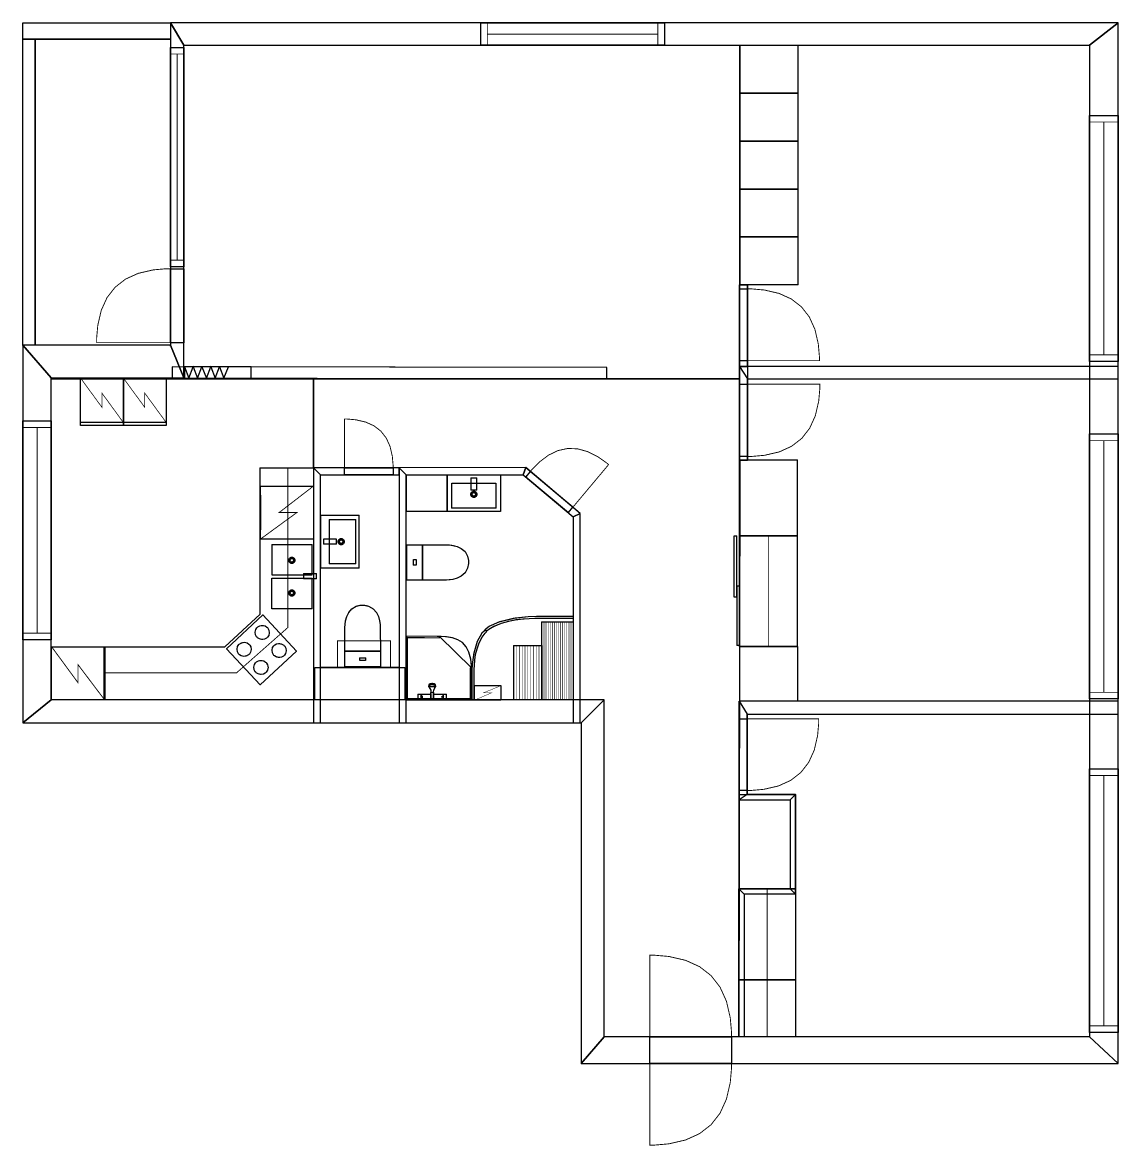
# Model space of a CAD drawing. Extents: x 0.6 to 13.5, y 0 to 13.2.
import ezdxf

# ---------------------------------------------------------------- set-up
doc = ezdxf.new("R2010")
doc.units = 0
doc.layers.get('0').update_dxf_attribs({"linetype": 'CONTINUOUS'})

msp = doc.modelspace()

# ---------------------------------------------------------------- linework, layer by layer
at = {"color": 0}
for points, const_width in [([(0.631782, 13.2231), (2.37093, 13.2231), (2.37093, 13.0312), (0.631782, 13.0312), (0.631782, 13.2231)], 0.002083), ([(2.52718, 12.9597), (13.1886, 12.9597), (13.5269, 13.2231), (2.37093, 13.2231), (2.52718, 12.9597)], 0.002083), ([(2.52718, 9.04204), (2.52718, 12.9597), (2.37093, 13.2231), (2.37093, 9.42746), (2.52718, 9.04204)], 0.002083), ([(6.02165, 13.2231), (8.18468, 13.2231), (8.18468, 12.9597), (6.02165, 12.9597), (6.02165, 13.2231)], 0.010417), ([(6.02165, 13.2231), (8.18468, 13.2231), (8.18468, 12.9597), (6.02165, 12.9597), (6.02165, 13.2231)], 0.010417), ([(13.1886, 12.9597), (13.1886, 1.28369), (13.5269, 0.971192), (13.5269, 13.2231), (13.1886, 12.9597)], 0.002083), ([(0.631782, 13.0312), (0.777615, 13.0312), (0.777615, 9.42746), (0.631782, 9.42746), (0.631782, 13.0312)], 0.002083), ([(2.37093, 9.42746), (0.777615, 9.42746), (0.777615, 13.0312), (2.37093, 13.0312), (2.37093, 9.41487), (2.37093, 9.42746)], 0.002083), ([(9.07553, 12.9597), (9.07553, 12.3955), (9.75771, 12.3955), (9.75771, 12.9597), (9.07553, 12.9597)], 0.010417), ([(2.37093, 12.9346), (2.52718, 12.9346), (2.52718, 10.3506), (2.37093, 10.3506), (2.37093, 12.9346)], 0.010417), ([(2.37093, 12.9346), (2.52718, 12.9346), (2.52718, 10.3506), (2.37093, 10.3506), (2.37093, 12.9346)], 0.010417), ([(9.07553, 12.3955), (9.07553, 11.8313), (9.75771, 11.8313), (9.75771, 12.3955), (9.07553, 12.3955)], 0.010417), ([(13.1886, 12.1341), (13.5269, 12.1341), (13.5269, 9.23568), (13.1886, 9.23568), (13.1886, 12.1341)], 0.010417), ([(13.1886, 12.1341), (13.5269, 12.1341), (13.5269, 9.23568), (13.1886, 9.23568), (13.1886, 12.1341)], 0.010417), ([(9.07553, 11.8313), (9.07553, 11.267), (9.75771, 11.267), (9.75771, 11.8313), (9.07553, 11.8313)], 0.010417), ([(9.07553, 11.2671), (9.07553, 10.7028), (9.75771, 10.7028), (9.75771, 11.2671), (9.07553, 11.2671)], 0.010417), ([(9.07553, 10.7028), (9.07553, 10.1386), (9.75771, 10.1386), (9.75771, 10.7028), (9.07553, 10.7028)], 0.010417), ([(2.37093, 10.3286), (2.31988, 10.3286), (2.16672, 10.3151), (1.98975, 10.2742), (1.84006, 10.2062), (1.71756, 10.1108), (1.62224, 9.98833), (1.55419, 9.83865), (1.51335, 9.66168), (1.49978, 9.50851), (1.49978, 9.45747), (2.37093, 9.45747), (2.37093, 10.3286)], 0.010417), ([(2.37093, 10.3286), (2.52718, 10.3286), (2.52718, 9.45747), (2.37093, 9.45747), (2.37093, 10.3286)], 0.010417), ([(2.37093, 10.3286), (2.52718, 10.3286), (2.52718, 9.45747), (2.37093, 9.45747), (2.37093, 10.3286)], 0.010417), ([(9.07075, 10.091), (9.1645, 10.091), (9.1645, 9.24539), (9.07075, 9.24539), (9.07075, 10.091)], 0.010417), ([(9.07075, 10.091), (9.1645, 10.091), (9.1645, 9.24539), (9.07075, 9.24539), (9.07075, 10.091)], 0.010417), ([(9.07075, 10.1372), (9.1645, 10.1372), (9.1645, 9.17817), (9.07075, 9.17817), (9.07075, 10.1372)], 0.002083), ([(9.1645, 10.091), (9.21403, 10.091), (9.36268, 10.0778), (9.53444, 10.0381), (9.67974, 9.97211), (9.79867, 9.87961), (9.89117, 9.76069), (9.95719, 9.6154), (9.99685, 9.44362), (10.0101, 9.29497), (10.0101, 9.24539), (9.1645, 9.24539), (9.1645, 10.091)], 0.010417), ([(0.965115, 9.04204), (2.52718, 9.04204), (2.37093, 9.42746), (0.631782, 9.42746), (0.965115, 9.04204)], 0.002083), ([(0.965115, 5.25082), (0.965115, 9.04204), (0.631782, 9.42746), (0.631782, 4.97999), (0.965115, 5.25082)], 0.002083), ([(2.3904, 9.04204), (7.50825, 9.03233), (7.50846, 9.16374), (2.39063, 9.17329), (2.3904, 9.04204)], 0.002083), ([(2.53271, 9.04172), (3.31793, 9.04025), (3.31825, 9.17165), (2.53293, 9.17307), (2.53271, 9.04172)], 0.010417), ([(9.1645, 9.03233), (13.5269, 9.03233), (13.5269, 9.17817), (9.07075, 9.17817), (9.1645, 9.03233)], 0.002083), ([(9.07075, 9.17817), (9.1645, 9.17817), (9.1645, 8.07497), (9.07075, 8.07497), (9.07075, 9.17817)], 0.002083), ([(1.31103, 9.04075), (1.815, 9.04075), (1.815, 8.48301), (1.31103, 8.48301), (1.31103, 9.04075)], 0.008399), ([(1.815, 9.04047), (2.3189, 9.04047), (2.3189, 8.48383), (1.815, 8.48383), (1.815, 9.04047)], 0.008399), ([(9.07075, 8.96924), (9.1645, 8.96924), (9.1645, 8.11838), (9.07075, 8.11838), (9.07075, 8.96924)], 0.010417), ([(9.07075, 8.96924), (9.1645, 8.96924), (9.1645, 8.11838), (9.07075, 8.11838), (9.07075, 8.96924)], 0.010417), ([(9.1645, 8.11838), (9.21431, 8.11838), (9.36387, 8.13172), (9.53674, 8.1716), (9.68294, 8.23807), (9.80257, 8.33111), (9.89561, 8.45079), (9.96208, 8.597), (10.002, 8.76986), (10.0153, 8.91943), (10.0153, 8.96924), (9.1645, 8.96924), (9.1645, 8.11838)], 0.010417), ([(0.631782, 8.53787), (0.965115, 8.53787), (0.965115, 5.9605), (0.631782, 5.9605), (0.631782, 8.53787)], 0.010417), ([(0.631782, 8.53787), (0.965115, 8.53787), (0.965115, 5.9605), (0.631782, 5.9605), (0.631782, 8.53787)], 0.010417), ([(1.31103, 8.52018), (1.815, 8.52018), (1.815, 8.48301), (1.31103, 8.48301), (1.31103, 8.52018)], 0.008399), ([(1.815, 8.52094), (2.3189, 8.52094), (2.3189, 8.48383), (1.815, 8.48383), (1.815, 8.52094)], 0.008399), ([(4.99029, 7.986), (4.99029, 8.01958), (4.98133, 8.12028), (4.95449, 8.2366), (4.90972, 8.33501), (4.84711, 8.41558), (4.76654, 8.47819), (4.66813, 8.52294), (4.55181, 8.54981), (4.45111, 8.55871), (4.41758, 8.55871), (4.41758, 7.986), (4.99029, 7.986)], 0.010417), ([(13.1886, 8.3826), (13.5269, 8.3826), (13.5269, 5.26269), (13.1886, 5.26269), (13.1886, 8.3826)], 0.010417), ([(13.1886, 8.3826), (13.5269, 8.3826), (13.5269, 5.26269), (13.1886, 5.26269), (13.1886, 8.3826)], 0.010417), ([(6.60622, 7.94119), (6.63086, 7.9706), (6.71257, 8.05219), (6.82146, 8.13433), (6.93289, 8.18767), (7.04682, 8.21218), (7.16331, 8.20785), (7.28233, 8.17475), (7.40386, 8.11279), (7.49854, 8.04671), (7.52794, 8.02203), (7.10747, 7.52061), (6.60622, 7.94119)], 0.010417), ([(9.07075, 8.0779), (9.07075, 7.18381), (9.74983, 7.18381), (9.74983, 8.0779), (9.07075, 8.0779)], 0.010417), ([(1.59011, 5.25179), (4.05387, 5.25087), (4.05387, 7.98503), (3.75114, 7.98503), (3.75114, 6.10346), (3.14762, 5.57058), (1.59011, 5.57058), (1.59011, 5.25179)], 0.010417), ([(4.05387, 7.98497), (4.05322, 5.25082), (1.59011, 5.25082), (1.59011, 5.87657), (3.01074, 5.87657), (3.42492, 6.26232), (3.42492, 7.98497), (4.05387, 7.98497)], 0.010417), ([(5.0625, 7.986), (4.05387, 7.986), (4.13721, 7.90267), (5.0625, 7.90267), (5.0625, 7.986)], 0.002083), ([(4.05387, 7.986), (4.05387, 4.97999), (4.13721, 4.97999), (4.13721, 7.90267), (4.05387, 7.986)], 0.002083), ([(4.41758, 7.986), (4.99029, 7.986), (4.99029, 7.90267), (4.41758, 7.90267), (4.41758, 7.986)], 0.010417), ([(4.41758, 7.986), (4.99029, 7.986), (4.99029, 7.90267), (4.41758, 7.90267), (4.41758, 7.986)], 0.010417), ([(6.55251, 7.98633), (5.0625, 7.986), (5.14583, 7.90267), (6.52208, 7.903), (6.55251, 7.98633)], 0.002083), ([(5.14583, 4.97999), (5.14583, 7.90267), (5.0625, 7.986), (5.0625, 4.97999), (5.14583, 4.97999)], 0.002083), ([(7.19476, 7.44738), (6.55251, 7.98633), (6.52208, 7.903), (7.11143, 7.40853), (7.19476, 7.44738)], 0.002083), ([(7.10747, 7.52061), (6.60622, 7.94119), (6.55274, 7.87739), (7.05399, 7.45676), (7.10747, 7.52061)], 0.010417), ([(7.10747, 7.52061), (6.60622, 7.94119), (6.55274, 7.87739), (7.05399, 7.45676), (7.10747, 7.52061)], 0.010417), ([(5.14876, 7.90192), (5.62907, 7.90192), (5.62907, 7.46962), (5.14876, 7.46962), (5.14876, 7.90192)], 0.010417), ([(5.62907, 7.90289), (6.25407, 7.90289), (6.25407, 7.4714), (5.62907, 7.4714), (5.62907, 7.90289)], 0.010417), ([(5.68115, 7.80181), (6.20199, 7.80181), (6.20199, 7.50956), (5.68115, 7.50956), (5.68115, 7.80181)], 0.010417), ([(5.91032, 7.86692), (5.97282, 7.86692), (5.97282, 7.72108), (5.91032, 7.72108), (5.91032, 7.86692)], 0.010417), ([(3.42887, 7.77001), (3.42887, 7.14501), (4.05387, 7.14501), (4.05387, 7.77001), (3.42887, 7.77001)], 0.010417), ([(5.97803, 7.67128), (5.97803, 7.66487), (5.96733, 7.64551), (5.94797, 7.63482), (5.94157, 7.63482), (5.93511, 7.63482), (5.91575, 7.64551), (5.90511, 7.66487), (5.90511, 7.67128), (5.90511, 7.67774), (5.91575, 7.6971), (5.93511, 7.70774), (5.94157, 7.70774), (5.94797, 7.70774), (5.96733, 7.6971), (5.97803, 7.67774), (5.97803, 7.67128)], 0.008333), ([(5.9624, 7.67128), (5.9624, 7.66764), (5.95628, 7.65657), (5.94521, 7.65044), (5.94157, 7.65044), (5.93788, 7.65044), (5.92681, 7.65657), (5.92074, 7.66764), (5.92074, 7.67128), (5.92074, 7.67497), (5.92681, 7.68604), (5.93788, 7.69211), (5.94157, 7.69211), (5.94521, 7.69211), (5.95628, 7.68604), (5.9624, 7.67497), (5.9624, 7.67128)], 0.008333), ([(4.139, 7.42757), (4.139, 6.80257), (4.58669, 6.80257), (4.58669, 7.42757), (4.139, 7.42757)], 0.010417), ([(7.19476, 4.97999), (7.19476, 7.44738), (7.11143, 7.40853), (7.11143, 4.97999), (7.19476, 4.97999)], 0.002083), ([(4.24001, 7.37549), (4.24001, 6.85465), (4.54719, 6.85465), (4.54719, 7.37549), (4.24001, 7.37549)], 0.010417), ([(4.17626, 7.14632), (4.17626, 7.08382), (4.3221, 7.08382), (4.3221, 7.14632), (4.17626, 7.14632)], 0.010417), ([(4.37929, 7.15153), (4.38569, 7.15153), (4.40506, 7.1409), (4.41575, 7.12153), (4.41575, 7.11507), (4.41575, 7.10867), (4.40506, 7.08931), (4.38569, 7.07861), (4.37929, 7.07861), (4.37283, 7.07861), (4.35346, 7.08931), (4.34283, 7.10867), (4.34283, 7.11507), (4.34283, 7.12153), (4.35346, 7.1409), (4.37283, 7.15153), (4.37929, 7.15153)], 0.008333), ([(9.00808, 7.18528), (9.03412, 7.18528), (9.03412, 6.46317), (9.00808, 6.46317), (9.00808, 7.18528)], 0.010417), ([(9.00808, 7.18528), (9.03412, 7.18528), (9.03412, 6.46317), (9.00808, 6.46317), (9.00808, 7.18528)], 0.010417), ([(9.06907, 7.18381), (9.06907, 5.87869), (9.74815, 5.87869), (9.74815, 7.18381), (9.06907, 7.18381)], 0.010417), ([(3.56515, 7.08192), (3.56515, 6.72179), (4.0339, 6.72179), (4.0339, 7.08192), (3.56515, 7.08192)], 0.010417), ([(4.37929, 7.1359), (4.38292, 7.1359), (4.39399, 7.12983), (4.40012, 7.11876), (4.40012, 7.11507), (4.40012, 7.11143), (4.39399, 7.10037), (4.38292, 7.09424), (4.37929, 7.09424), (4.3756, 7.09424), (4.36453, 7.10037), (4.35846, 7.11143), (4.35846, 7.11507), (4.35846, 7.11876), (4.36453, 7.12983), (4.3756, 7.1359), (4.37929, 7.1359)], 0.008333), ([(5.15104, 7.07844), (5.15104, 6.66189), (5.33832, 6.66189), (5.33832, 7.07844), (5.15104, 7.07844)], 0.010417), ([(5.60667, 7.07844), (5.60667, 7.07844), (5.61838, 7.07856), (5.64936, 7.07693), (5.69319, 7.07081), (5.74343, 7.05735), (5.79362, 7.03381), (5.83746, 6.99735), (5.86843, 6.94521), (5.88021, 6.89214), (5.88021, 6.87446), (5.88021, 6.85618), (5.86843, 6.80132), (5.83746, 6.74724), (5.79362, 6.70942), (5.74343, 6.685), (5.69319, 6.67101), (5.64936, 6.66461), (5.61838, 6.66287), (5.60667, 6.66292), (5.60667, 6.66292), (5.33832, 6.66189), (5.33832, 7.07844), (5.60667, 7.07844)], 0.010417), ([(3.7985, 6.85965), (3.79204, 6.85965), (3.77268, 6.87033), (3.76204, 6.88971), (3.76204, 6.89611), (3.76204, 6.90256), (3.77268, 6.92193), (3.79204, 6.93257), (3.7985, 6.93257), (3.8049, 6.93257), (3.82428, 6.92193), (3.83496, 6.90256), (3.83496, 6.89611), (3.83496, 6.88971), (3.82428, 6.87033), (3.8049, 6.85965), (3.7985, 6.85965)], 0.008333), ([(3.7985, 6.87528), (3.79482, 6.87528), (3.78375, 6.8814), (3.77767, 6.89247), (3.77767, 6.89611), (3.77767, 6.89979), (3.78375, 6.91086), (3.79482, 6.91694), (3.7985, 6.91694), (3.80214, 6.91694), (3.81321, 6.91086), (3.81933, 6.89979), (3.81933, 6.89611), (3.81933, 6.89247), (3.81321, 6.8814), (3.80214, 6.87528), (3.7985, 6.87528)], 0.008333), ([(5.22894, 6.90326), (5.22894, 6.83708), (5.26047, 6.83708), (5.26047, 6.90326), (5.22894, 6.90326)], 0.010417), ([(3.94015, 6.74078), (3.94015, 6.67828), (4.08599, 6.67828), (4.08599, 6.74078), (3.94015, 6.74078)], 0.010417), ([(3.56413, 6.68386), (3.56413, 6.32379), (4.03288, 6.32379), (4.03288, 6.68386), (3.56413, 6.68386)], 0.010417), ([(3.7985, 6.47433), (3.79204, 6.47433), (3.77268, 6.48503), (3.76204, 6.50439), (3.76204, 6.51079), (3.76204, 6.51725), (3.77268, 6.53662), (3.79204, 6.54725), (3.7985, 6.54725), (3.8049, 6.54725), (3.82428, 6.53662), (3.83496, 6.51725), (3.83496, 6.51079), (3.83496, 6.50439), (3.82428, 6.48503), (3.8049, 6.47433), (3.7985, 6.47433)], 0.008333), ([(3.7985, 6.48996), (3.79482, 6.48996), (3.78375, 6.4961), (3.77767, 6.50717), (3.77767, 6.51079), (3.77767, 6.51449), (3.78375, 6.52556), (3.79482, 6.53163), (3.7985, 6.53163), (3.80214, 6.53163), (3.81321, 6.52556), (3.81933, 6.51449), (3.81933, 6.51079), (3.81933, 6.50717), (3.81321, 6.4961), (3.80214, 6.48996), (3.7985, 6.48996)], 0.008333), ([(9.04264, 6.59571), (9.06868, 6.59571), (9.06868, 5.89208), (9.04264, 5.89208), (9.04264, 6.59571)], 0.010417), ([(9.04264, 6.59571), (9.06868, 6.59571), (9.06868, 5.89208), (9.04264, 5.89208), (9.04264, 6.59571)], 0.010417), ([(4.42415, 6.09494), (4.42415, 6.09494), (4.42404, 6.10672), (4.42567, 6.13769), (4.43181, 6.18153), (4.44526, 6.23172), (4.46881, 6.28196), (4.50526, 6.32579), (4.5574, 6.35678), (4.61046, 6.36849), (4.62815, 6.36849), (4.64643, 6.36849), (4.70128, 6.35678), (4.75537, 6.32579), (4.79318, 6.28196), (4.8176, 6.23172), (4.8316, 6.18153), (4.838, 6.13769), (4.83974, 6.10672), (4.83968, 6.09494), (4.83968, 6.09494), (4.84071, 5.82661), (4.42415, 5.82661), (4.42415, 6.09494)], 0.010417), ([(3.85385, 5.82628), (3.42719, 5.42844), (3.0306, 5.85374), (3.45725, 6.25157), (3.85385, 5.82628)], 0.010417), ([(6.07622, 6.08078), (6.07656, 6.08203), (6.08518, 6.09289), (6.08653, 6.09375), (6.12067, 6.11931), (6.2405, 6.17275), (6.41433, 6.21528), (6.5804, 6.23258), (6.67865, 6.23583), (6.71143, 6.23583), (7.11149, 6.23583), (7.11149, 6.21039), (6.71283, 6.21039), (6.69971, 6.21007), (6.66038, 6.20942), (6.59446, 6.20747), (6.51828, 6.20247), (6.43517, 6.19265), (6.34831, 6.17589), (6.26107, 6.15033), (6.1766, 6.11399), (6.11654, 6.07878), (6.09819, 6.06489), (6.0964, 6.06358), (6.08453, 6.06819), (6.07622, 6.07764), (6.07622, 6.08078)], 0.010417), ([(3.38878, 5.98893), (3.38325, 5.9949), (3.37142, 6.01714), (3.36643, 6.04872), (3.37358, 6.07986), (3.38693, 6.10124), (3.3929, 6.10672), (3.39882, 6.11225), (3.42106, 6.12408), (3.45258, 6.12907), (3.48372, 6.1219), (3.50515, 6.10856), (3.51069, 6.1026), (3.51617, 6.09668), (3.528, 6.07443), (3.53299, 6.04292), (3.52582, 6.01178), (3.51247, 5.99035), (3.50657, 5.98481), (3.5006, 5.97933), (3.47835, 5.9675), (3.44683, 5.96251), (3.41569, 5.96972), (3.39426, 5.98301), (3.38878, 5.98893)], 0.010417), ([(6.74235, 6.17269), (6.74235, 5.25082), (7.11035, 5.25082), (7.11035, 6.17269), (6.74235, 6.17269)], 0.010417), ([(4.33507, 5.94726), (4.96007, 5.94726), (4.96007, 5.63476), (4.33507, 5.63476), (4.33507, 5.94726)], 0.010417), ([(5.148, 6.00196), (5.14714, 5.25082), (5.91417, 5.25174), (5.91325, 5.62901), (5.91271, 5.65479), (5.90451, 5.73199), (5.88351, 5.8144), (5.85086, 5.87831), (5.80729, 5.92606), (5.75347, 5.95975), (5.69, 5.98156), (5.61762, 5.99376), (5.55713, 5.99799), (5.53694, 5.99837), (5.148, 6.00196)], 0.008836), ([(6.07411, 6.07026), (6.07286, 6.06999), (6.06201, 6.06315), (6.06108, 6.06207), (6.03657, 6.03614), (5.9821, 5.94015), (5.93956, 5.80263), (5.92225, 5.67117), (5.919, 5.59343), (5.919, 5.56749), (5.919, 5.25082), (5.9445, 5.25082), (5.9445, 5.56635), (5.94476, 5.57676), (5.94542, 5.60792), (5.94743, 5.6601), (5.95236, 5.72038), (5.96224, 5.78614), (5.97894, 5.85487), (6.00456, 5.92393), (6.0409, 5.99083), (6.07639, 6.03863), (6.09, 6.05285), (6.09093, 6.05388), (6.08669, 6.06369), (6.07726, 6.07026), (6.07411, 6.07026)], 0.010417), ([(0.969564, 5.87614), (1.59457, 5.87614), (1.59457, 5.25114), (0.969564, 5.25114), (0.969564, 5.87614)], 0.010417), ([(3.17546, 5.79004), (3.16992, 5.79601), (3.1581, 5.81825), (3.1531, 5.84978), (3.16026, 5.88092), (3.17361, 5.90229), (3.17958, 5.90782), (3.18549, 5.91336), (3.20774, 5.92518), (3.23926, 5.93018), (3.2704, 5.92296), (3.29183, 5.90967), (3.29736, 5.90369), (3.30285, 5.89779), (3.31467, 5.87554), (3.31967, 5.84397), (3.31244, 5.81282), (3.29915, 5.79144), (3.29324, 5.78592), (3.28733, 5.78043), (3.26503, 5.76861), (3.23351, 5.76357), (3.20236, 5.77078), (3.18093, 5.78413), (3.17546, 5.79004)], 0.010417), ([(3.58708, 5.77626), (3.58154, 5.78222), (3.56972, 5.80447), (3.56472, 5.83604), (3.57194, 5.86719), (3.58529, 5.88857), (3.59119, 5.89404), (3.59711, 5.89958), (3.61936, 5.9114), (3.65093, 5.91639), (3.68207, 5.90924), (3.70344, 5.89589), (3.70899, 5.88992), (3.71446, 5.884), (3.72629, 5.86176), (3.73133, 5.83024), (3.72412, 5.7991), (3.71078, 5.77767), (3.70486, 5.77214), (3.69889, 5.76665), (3.67665, 5.75483), (3.64513, 5.74983), (3.61399, 5.75706), (3.59256, 5.77035), (3.58708, 5.77626)], 0.010417), ([(4.42415, 5.82661), (4.84071, 5.82661), (4.84071, 5.63932), (4.42415, 5.63932), (4.42415, 5.82661)], 0.010417), ([(6.41108, 5.89111), (6.41108, 5.25087), (6.74121, 5.25087), (6.74121, 5.89111), (6.41108, 5.89111)], 0.010417), ([(9.07146, 5.87869), (9.07146, 5.2385), (9.75054, 5.2385), (9.75054, 5.87869), (9.07146, 5.87869)], 0.010417), ([(3.37375, 5.57736), (3.36822, 5.58333), (3.35639, 5.60558), (3.3514, 5.6371), (3.35861, 5.66824), (3.3719, 5.68961), (3.37788, 5.69515), (3.38379, 5.70068), (3.40603, 5.71251), (3.43761, 5.7175), (3.46875, 5.71029), (3.49013, 5.697), (3.49565, 5.69103), (3.50114, 5.68511), (3.51297, 5.66287), (3.51801, 5.63129), (3.51079, 5.60015), (3.49744, 5.57878), (3.49154, 5.57324), (3.48562, 5.56776), (3.46332, 5.55593), (3.43181, 5.55089), (3.40067, 5.55811), (3.37924, 5.57146), (3.37375, 5.57736)], 0.010417), ([(4.59933, 5.74875), (4.66553, 5.74875), (4.66553, 5.71718), (4.59933, 5.71718), (4.59933, 5.74875)], 0.010417), ([(4.06896, 5.63411), (5.12728, 5.63411), (5.12728, 5.25082), (4.06896, 5.25082), (4.06896, 5.63411)], 0.002083), ([(5.94786, 5.41932), (6.26047, 5.41932), (6.26047, 5.24886), (5.94786, 5.24886), (5.94786, 5.41932)], 0.00521), ([(5.28554, 5.31961), (5.32096, 5.31961), (5.32096, 5.25603), (5.28554, 5.25603), (5.28554, 5.31961)], 0.010417), ([(5.32096, 5.28836), (5.32417, 5.28717), (5.33382, 5.28326), (5.33658, 5.28207), (5.33658, 5.28207), (5.33658, 5.28353), (5.33658, 5.28782), (5.33658, 5.29215), (5.33658, 5.29357), (5.33658, 5.29357), (5.33421, 5.29292), (5.32422, 5.28956), (5.32096, 5.28836)], 0.010417), ([(5.31993, 5.31961), (5.43658, 5.31961), (5.43658, 5.25603), (5.31993, 5.25603), (5.31993, 5.31961)], 0.010417), ([(5.46474, 5.25603), (5.43658, 5.25603), (5.43658, 5.33936), (5.44358, 5.33936), (5.45942, 5.33936), (5.46474, 5.33936), (5.46474, 5.31853), (5.46474, 5.27165), (5.46474, 5.25603)], 0.010417), ([(5.46474, 5.31961), (5.58138, 5.31961), (5.58138, 5.25603), (5.46474, 5.25603), (5.46474, 5.31961)], 0.010417), ([(5.58138, 5.28836), (5.57813, 5.28711), (5.56847, 5.28326), (5.56575, 5.28207), (5.56575, 5.28207), (5.56575, 5.28353), (5.56575, 5.28782), (5.56575, 5.29215), (5.56575, 5.29357), (5.56575, 5.29357), (5.56808, 5.29292), (5.57807, 5.28956), (5.58138, 5.28836)], 0.010417), ([(5.58138, 5.31961), (5.61475, 5.31961), (5.61475, 5.25603), (5.58138, 5.25603), (5.58138, 5.31961)], 0.010417), ([(7.47396, 5.25082), (0.965115, 5.25082), (0.631782, 4.97999), (7.20313, 4.97999), (7.47396, 5.25082)], 0.002083), ([(7.47396, 1.28369), (7.47396, 5.25082), (7.20313, 4.97999), (7.20313, 0.971192), (7.47396, 1.28369)], 0.002083), ([(9.15853, 5.08225), (13.5269, 5.08225), (13.5269, 5.2385), (9.06478, 5.2385), (9.15853, 5.08225)], 0.002083), ([(9.06478, 4.07671), (9.06478, 5.2385), (9.15853, 5.08225), (9.15853, 4.13921), (9.06478, 4.07671)], 0.002083), ([(9.06478, 5.02892), (9.15853, 5.02892), (9.15853, 4.18549), (9.06478, 4.18549), (9.06478, 5.02892)], 0.010417), ([(9.06478, 5.02892), (9.15853, 5.02892), (9.15853, 4.18549), (9.06478, 4.18549), (9.06478, 5.02892)], 0.010417), ([(9.15853, 4.18549), (9.2079, 4.18549), (9.35618, 4.19868), (9.5275, 4.23822), (9.67247, 4.30414), (9.79107, 4.39638), (9.88331, 4.51497), (9.94922, 4.65994), (9.98876, 4.83128), (10.002, 4.97954), (10.002, 5.02892), (9.15853, 5.02892), (9.15853, 4.18549)], 0.010417), ([(13.1886, 4.43978), (13.5269, 4.43978), (13.5269, 1.33697), (13.1886, 1.33697), (13.1886, 4.43978)], 0.010417), ([(13.1886, 4.43978), (13.5269, 4.43978), (13.5269, 1.33697), (13.1886, 1.33697), (13.1886, 4.43978)], 0.010417), ([(9.06511, 4.13926), (9.06511, 3.02756), (9.72825, 3.02756), (9.72825, 4.13926), (9.06511, 4.13926)], 0.010417), ([(9.72894, 4.13921), (9.15853, 4.13921), (9.06478, 4.07671), (9.66644, 4.07671), (9.72894, 4.13921)], 0.002083), ([(9.72835, 2.96506), (9.72894, 4.13921), (9.66644, 4.07671), (9.66596, 3.02756), (9.72835, 2.96506)], 0.002083), ([(9.06337, 3.02756), (9.06337, 1.95415), (9.72889, 1.95415), (9.72889, 3.02756), (9.06337, 3.02756)], 0.010417), ([(9.06104, 1.28369), (9.06293, 3.02756), (9.12532, 2.96506), (9.12354, 1.28364), (9.06104, 1.28369)], 0.002083), ([(9.06293, 3.02756), (9.66596, 3.02756), (9.72835, 2.96506), (9.12532, 2.96506), (9.06293, 3.02756)], 0.002083), ([(8.97532, 1.28369), (8.97532, 1.34006), (8.96029, 1.50911), (8.91521, 1.70443), (8.84006, 1.86974), (8.73486, 2.00499), (8.59961, 2.11019), (8.43435, 2.18533), (8.23904, 2.23042), (8.06999, 2.24539), (8.01367, 2.24539), (8.01367, 1.28369), (8.97532, 1.28369)], 0.010417), ([(9.06207, 1.95415), (9.06207, 1.28369), (9.72999, 1.28369), (9.72999, 1.95415), (9.06207, 1.95415)], 0.010417), ([(13.1886, 1.28369), (7.47396, 1.28369), (7.20313, 0.971192), (13.5269, 0.971192), (13.1886, 1.28369)], 0.002083), ([(8.01367, 1.28369), (8.97532, 1.28369), (8.97532, 0.971192), (8.01367, 0.971192), (8.01367, 1.28369)], 0.010417), ([(8.01367, 1.28369), (8.97532, 1.28369), (8.97532, 0.971192), (8.01367, 0.971192), (8.01367, 1.28369)], 0.010417), ([(8.97532, 0.971192), (8.97532, 0.914876), (8.96029, 0.745822), (8.91521, 0.55051), (8.84006, 0.3852), (8.73486, 0.25), (8.59961, 0.144803), (8.43435, 0.069662), (8.23904, 0.024577), (8.06999, 0.009549), (8.01367, 0.009549), (8.01367, 0.971192), (8.97532, 0.971192)], 0.010417)]:
    msp.add_lwpolyline(points, close=True, dxfattribs=dict(at, const_width=const_width))
for points, const_width in [([(6.09978, 12.9597), (6.09978, 13.2231)], 0.010417), ([(8.10656, 12.9597), (8.10656, 13.2231)], 0.010417), ([(6.09978, 13.0914), (8.10656, 13.0914)], 0.010417), ([(2.52718, 12.8564), (2.37093, 12.8564)], 0.010417), ([(2.44906, 10.4287), (2.44906, 12.8564)], 0.010417), ([(13.1886, 12.056), (13.5269, 12.056)], 0.010417), ([(13.3578, 12.056), (13.3578, 9.31381)], 0.010417), ([(2.52718, 10.4287), (2.37093, 10.4287)], 0.010417), ([(13.1886, 9.31381), (13.5269, 9.31381)], 0.010417), ([(2.53304, 9.17307), (2.58458, 9.04161), (2.63667, 9.1729), (2.68821, 9.04144), (2.74029, 9.17269), (2.79189, 9.04124), (2.84397, 9.17247), (2.89551, 9.04113), (2.9476, 9.17236), (2.99918, 9.0409), (3.05126, 9.17215)], 0.010417), ([(1.31103, 9.04075), (1.56304, 8.69586), (1.56304, 8.86317), (1.815, 8.51742)], 0.008399), ([(1.815, 9.04047), (2.06694, 8.69629), (2.06694, 8.86328), (2.3189, 8.51818)], 0.008399), ([(0.965115, 8.45975), (0.631782, 8.45975)], 0.010417), ([(0.798449, 6.03863), (0.798449, 8.45975)], 0.010417), ([(13.1886, 8.30447), (13.5269, 8.30447)], 0.010417), ([(13.3578, 8.30447), (13.3578, 5.34082)], 0.010417), ([(4.05387, 7.77001), (3.64865, 7.45751), (3.85699, 7.45751), (3.42887, 7.14501)], 0.010417), ([(3.433, 7.66585), (3.433, 7.25131)], 0.010417), ([(0.965115, 6.03863), (0.631782, 6.03863)], 0.010417), ([(5.91233, 5.62815), (5.89882, 5.62815), (5.89974, 5.26497), (5.15978, 5.26411), (5.16064, 5.98779), (5.53608, 5.98426), (5.53608, 5.99837)], 0.008836), ([(1.59457, 5.25114), (1.28103, 5.66575), (1.28103, 5.45324), (0.970649, 5.87614)], 0.010417), ([(5.46474, 5.33936), (5.46474, 5.34571), (5.46837, 5.36464), (5.47825, 5.38704), (5.48139, 5.39144), (5.48242, 5.39301), (5.49257, 5.40767), (5.49283, 5.40918), (5.49333, 5.41206), (5.48921, 5.4286), (5.4725, 5.44146), (5.46679, 5.44249), (5.4655, 5.44276), (5.45394, 5.44353), (5.45014, 5.44353), (5.45117, 5.44353), (5.447, 5.44353), (5.43582, 5.44276), (5.43451, 5.44249), (5.42876, 5.44146), (5.41211, 5.4286), (5.40793, 5.41206), (5.40847, 5.40918), (5.40869, 5.40767), (5.41883, 5.39301), (5.41992, 5.39144), (5.42301, 5.38704), (5.43294, 5.36464), (5.43658, 5.34571), (5.43658, 5.33936)], 0.010417), ([(5.49283, 5.41021), (5.49257, 5.41075), (5.48074, 5.4209), (5.45697, 5.43001), (5.44911, 5.43001), (5.44282, 5.42979), (5.42014, 5.42051), (5.40896, 5.41075), (5.40847, 5.41021)], 0.010417), ([(6.26047, 5.41932), (6.0536, 5.3341), (6.14899, 5.3341), (5.94786, 5.24886)], 0.00521), ([(13.1886, 5.34082), (13.5269, 5.34082)], 0.010417), ([(13.1886, 4.36165), (13.5269, 4.36165)], 0.010417), ([(13.3578, 4.36165), (13.3578, 1.4151)], 0.010417), ([(13.1886, 1.4151), (13.5269, 1.4151)], 0.010417)]:
    msp.add_lwpolyline(points, dxfattribs=dict(at, const_width=const_width))
for points in [[(0.631782, 13.2231), (2.37093, 13.2231), (2.37093, 13.0312), (0.631782, 13.0312), (0.631782, 13.2231)], [(2.52718, 12.9597), (13.1886, 12.9597), (13.5269, 13.2231), (2.37093, 13.2231), (2.52718, 12.9597)], [(2.52718, 9.04204), (2.52718, 12.9597), (2.37093, 13.2231), (2.37093, 9.42746), (2.52718, 9.04204)], [(13.1886, 12.9597), (13.1886, 1.28369), (13.5269, 0.971192), (13.5269, 13.2231), (13.1886, 12.9597)], [(9.07075, 10.1372), (9.1645, 10.1372), (9.1645, 9.17817), (9.07075, 9.17817), (9.07075, 10.1372)], [(0.965115, 5.25082), (0.965115, 9.04204), (0.631782, 9.42746), (0.631782, 4.97999), (0.965115, 5.25082)], [(0.965115, 9.04204), (2.52718, 9.04204), (2.37093, 9.42746), (0.631782, 9.42746), (0.965115, 9.04204)], [(2.3904, 9.04204), (7.50825, 9.03233), (7.50846, 9.16374), (2.39063, 9.17329), (2.3904, 9.04204)], [(9.07075, 9.17817), (9.1645, 9.17817), (9.1645, 8.07497), (9.07075, 8.07497), (9.07075, 9.17817)], [(9.1645, 9.03233), (13.5269, 9.03233), (13.5269, 9.17817), (9.07075, 9.17817), (9.1645, 9.03233)], [(5.0625, 7.986), (4.05387, 7.986), (4.13721, 7.90267), (5.0625, 7.90267), (5.0625, 7.986)], [(4.05387, 7.986), (4.05387, 4.97999), (4.13721, 4.97999), (4.13721, 7.90267), (4.05387, 7.986)], [(6.55251, 7.98633), (5.0625, 7.986), (5.14583, 7.90267), (6.52208, 7.903), (6.55251, 7.98633)], [(5.14583, 4.97999), (5.14583, 7.90267), (5.0625, 7.986), (5.0625, 4.97999), (5.14583, 4.97999)], [(7.19476, 7.44738), (6.55251, 7.98633), (6.52208, 7.903), (7.11143, 7.40853), (7.19476, 7.44738)], [(7.19476, 4.97999), (7.19476, 7.44738), (7.11143, 7.40853), (7.11143, 4.97999), (7.19476, 4.97999)], [(4.06896, 5.63411), (5.12728, 5.63411), (5.12728, 5.25082), (4.06896, 5.25082), (4.06896, 5.63411)], [(7.47396, 5.25082), (0.965115, 5.25082), (0.631782, 4.97999), (7.20313, 4.97999), (7.47396, 5.25082)], [(7.47396, 1.28369), (7.47396, 5.25082), (7.20313, 4.97999), (7.20313, 0.971192), (7.47396, 1.28369)], [(9.06478, 4.07671), (9.06478, 5.2385), (9.15853, 5.08225), (9.15853, 4.13921), (9.06478, 4.07671)], [(9.15853, 5.08225), (13.5269, 5.08225), (13.5269, 5.2385), (9.06478, 5.2385), (9.15853, 5.08225)], [(9.72894, 4.13921), (9.15853, 4.13921), (9.06478, 4.07671), (9.66644, 4.07671), (9.72894, 4.13921)], [(9.72835, 2.96506), (9.72894, 4.13921), (9.66644, 4.07671), (9.66596, 3.02756), (9.72835, 2.96506)], [(9.06104, 1.28369), (9.06293, 3.02756), (9.12532, 2.96506), (9.12354, 1.28364), (9.06104, 1.28369)], [(9.06293, 3.02756), (9.66596, 3.02756), (9.72835, 2.96506), (9.12532, 2.96506), (9.06293, 3.02756)], [(13.1886, 1.28369), (7.47396, 1.28369), (7.20313, 0.971192), (13.5269, 0.971192), (13.1886, 1.28369)]]:
    msp.add_lwpolyline(points, close=True, dxfattribs=at)
at = {"color": 7}
for points in [[(6.02165, 13.2231), (8.18468, 13.2231), (8.18468, 12.9597), (6.02165, 12.9597), (6.02165, 13.2231)], [(6.02165, 13.2231), (8.18468, 13.2231), (8.18468, 12.9597), (6.02165, 12.9597), (6.02165, 13.2231)], [(0.631782, 13.0312), (0.777615, 13.0312), (0.777615, 9.42746), (0.631782, 9.42746), (0.631782, 13.0312)], [(2.37093, 9.42746), (0.777615, 9.42746), (0.777615, 13.0312), (2.37093, 13.0312), (2.37093, 9.41487), (2.37093, 9.42746)], [(9.07146, 10.1372), (9.07075, 10.1372), (9.07075, 9.03233), (0.965115, 9.03233), (0.965115, 9.04204), (2.3904, 9.04204), (7.50825, 9.03233), (7.50846, 9.16374), (2.52718, 9.17329), (2.52718, 12.9597), (9.07146, 12.9597), (9.07146, 10.1372)], [(13.1886, 9.17817), (9.1645, 9.17817), (9.1645, 10.1372), (9.07146, 10.1372), (9.07146, 12.9597), (13.1886, 12.9597), (13.1886, 9.17817)], [(9.07553, 12.9597), (9.75771, 12.9597), (9.75771, 12.3955), (9.07553, 12.3955), (9.07553, 12.9597)], [(2.37093, 12.9346), (2.52718, 12.9346), (2.52718, 10.3506), (2.37093, 10.3506), (2.37093, 12.9346)], [(2.37093, 12.9346), (2.52718, 12.9346), (2.52718, 10.3506), (2.37093, 10.3506), (2.37093, 12.9346)], [(9.07553, 12.3955), (9.75771, 12.3955), (9.75771, 11.8313), (9.07553, 11.8313), (9.07553, 12.3955)], [(13.1886, 12.1341), (13.5269, 12.1341), (13.5269, 9.23568), (13.1886, 9.23568), (13.1886, 12.1341)], [(13.1886, 12.1341), (13.5269, 12.1341), (13.5269, 9.23568), (13.1886, 9.23568), (13.1886, 12.1341)], [(9.07553, 11.8313), (9.75771, 11.8313), (9.75771, 11.267), (9.07553, 11.267), (9.07553, 11.8313)], [(9.07553, 11.2671), (9.75771, 11.2671), (9.75771, 10.7028), (9.07553, 10.7028), (9.07553, 11.2671)], [(9.07553, 10.7028), (9.75771, 10.7028), (9.75771, 10.1386), (9.07553, 10.1386), (9.07553, 10.7028)], [(2.37093, 10.3286), (2.52718, 10.3286), (2.52718, 9.45747), (2.37093, 9.45747), (2.37093, 10.3286)], [(2.37093, 10.3286), (2.52718, 10.3286), (2.52718, 9.45747), (2.37093, 9.45747), (2.37093, 10.3286)], [(9.07075, 10.091), (9.1645, 10.091), (9.1645, 9.24539), (9.07075, 9.24539), (9.07075, 10.091)], [(9.07075, 10.091), (9.1645, 10.091), (9.1645, 9.24539), (9.07075, 9.24539), (9.07075, 10.091)], [(2.53271, 9.04172), (3.31793, 9.04025), (3.31825, 9.17165), (2.53293, 9.17307), (2.53271, 9.04172)], [(2.53271, 9.04172), (3.31793, 9.04025), (3.31825, 9.17165), (2.53293, 9.17307), (2.53271, 9.04172)], [(2.53304, 9.17307), (2.58458, 9.04161), (2.63667, 9.1729), (2.68821, 9.04144), (2.74029, 9.17269), (2.79189, 9.04124), (2.84397, 9.17247), (2.89551, 9.04113), (2.9476, 9.17236), (2.99918, 9.0409), (3.05126, 9.17215)], [(0.965115, 9.03233), (4.05387, 9.03233), (4.05387, 5.25082), (0.965115, 5.25082), (0.965115, 9.03233)], [(1.31103, 9.04075), (1.815, 9.04075), (1.815, 8.48301), (1.31103, 8.48301), (1.31103, 9.04075)], [(1.815, 9.04047), (2.3189, 9.04047), (2.3189, 8.48383), (1.815, 8.48383), (1.815, 9.04047)], [(9.07075, 8.07497), (9.07146, 8.07497), (9.06104, 1.28369), (7.47396, 1.28369), (7.47396, 5.25082), (7.19476, 5.25082), (7.19476, 7.44738), (6.55208, 7.98611), (6.55251, 7.98633), (5.0625, 7.986), (4.05387, 7.986), (4.05387, 9.03233), (9.07075, 9.03233), (9.07075, 8.07497)], [(9.07146, 8.07497), (9.1645, 8.07497), (9.1645, 9.03233), (13.1886, 9.03233), (13.1886, 5.2385), (9.07146, 5.2385), (9.07146, 8.07497)], [(9.07075, 8.96924), (9.1645, 8.96924), (9.1645, 8.11838), (9.07075, 8.11838), (9.07075, 8.96924)], [(9.07075, 8.96924), (9.1645, 8.96924), (9.1645, 8.11838), (9.07075, 8.11838), (9.07075, 8.96924)], [(0.631782, 8.53787), (0.965115, 8.53787), (0.965115, 5.9605), (0.631782, 5.9605), (0.631782, 8.53787)], [(0.631782, 8.53787), (0.965115, 8.53787), (0.965115, 5.9605), (0.631782, 5.9605), (0.631782, 8.53787)], [(1.31103, 8.52018), (1.815, 8.52018), (1.815, 8.48301), (1.31103, 8.48301), (1.31103, 8.52018)], [(1.815, 8.52094), (2.3189, 8.52094), (2.3189, 8.48383), (1.815, 8.48383), (1.815, 8.52094)], [(13.1886, 8.3826), (13.5269, 8.3826), (13.5269, 5.26269), (13.1886, 5.26269), (13.1886, 8.3826)], [(13.1886, 8.3826), (13.5269, 8.3826), (13.5269, 5.26269), (13.1886, 5.26269), (13.1886, 8.3826)], [(9.07075, 8.0779), (9.74983, 8.0779), (9.74983, 7.18381), (9.07075, 7.18381), (9.07075, 8.0779)], [(4.05387, 7.98497), (4.05322, 5.25082), (1.59011, 5.25082), (1.59011, 5.87657), (3.01074, 5.87657), (3.42492, 6.26232), (3.42492, 7.98497), (4.05387, 7.98497)], [(4.41758, 7.986), (4.99029, 7.986), (4.99029, 7.90267), (4.41758, 7.90267), (4.41758, 7.986)], [(4.41758, 7.986), (4.99029, 7.986), (4.99029, 7.90267), (4.41758, 7.90267), (4.41758, 7.986)], [(7.10747, 7.52061), (6.60622, 7.94119), (6.55274, 7.87739), (7.05399, 7.45676), (7.10747, 7.52061)], [(7.10747, 7.52061), (6.60622, 7.94119), (6.55274, 7.87739), (7.05399, 7.45676), (7.10747, 7.52061)], [(4.13721, 7.90267), (5.0625, 7.90267), (5.0625, 5.63411), (4.13721, 5.63411), (4.13721, 7.90267)], [(7.11143, 7.40853), (7.11143, 5.25082), (5.14583, 5.25082), (5.14583, 7.90267), (6.52208, 7.903), (7.11143, 7.40853)], [(5.14876, 7.90192), (5.62907, 7.90192), (5.62907, 7.46962), (5.14876, 7.46962), (5.14876, 7.90192)], [(5.62907, 7.90289), (6.25407, 7.90289), (6.25407, 7.4714), (5.62907, 7.4714), (5.62907, 7.90289)], [(5.91032, 7.86692), (5.97282, 7.86692), (5.97282, 7.72108), (5.91032, 7.72108), (5.91032, 7.86692)], [(3.42887, 7.77001), (4.05387, 7.77001), (4.05387, 7.14501), (3.42887, 7.14501), (3.42887, 7.77001)], [(5.68115, 7.80181), (6.20199, 7.80181), (6.20199, 7.50956), (5.68115, 7.50956), (5.68115, 7.80181)], [(5.97803, 7.67128), (5.97803, 7.66487), (5.96733, 7.64551), (5.94797, 7.63482), (5.94157, 7.63482), (5.93511, 7.63482), (5.91575, 7.64551), (5.90511, 7.66487), (5.90511, 7.67128), (5.90511, 7.67774), (5.91575, 7.6971), (5.93511, 7.70774), (5.94157, 7.70774), (5.94797, 7.70774), (5.96733, 7.6971), (5.97803, 7.67774), (5.97803, 7.67128)], [(5.9624, 7.67128), (5.9624, 7.66764), (5.95628, 7.65657), (5.94521, 7.65044), (5.94157, 7.65044), (5.93788, 7.65044), (5.92681, 7.65657), (5.92074, 7.66764), (5.92074, 7.67128), (5.92074, 7.67497), (5.92681, 7.68604), (5.93788, 7.69211), (5.94157, 7.69211), (5.94521, 7.69211), (5.95628, 7.68604), (5.9624, 7.67497), (5.9624, 7.67128)], [(4.139, 7.42757), (4.58669, 7.42757), (4.58669, 6.80257), (4.139, 6.80257), (4.139, 7.42757)], [(4.24001, 7.37549), (4.54719, 7.37549), (4.54719, 6.85465), (4.24001, 6.85465), (4.24001, 7.37549)], [(4.17626, 7.14632), (4.3221, 7.14632), (4.3221, 7.08382), (4.17626, 7.08382), (4.17626, 7.14632)], [(4.37929, 7.15153), (4.38569, 7.15153), (4.40506, 7.1409), (4.41575, 7.12153), (4.41575, 7.11507), (4.41575, 7.10867), (4.40506, 7.08931), (4.38569, 7.07861), (4.37929, 7.07861), (4.37283, 7.07861), (4.35346, 7.08931), (4.34283, 7.10867), (4.34283, 7.11507), (4.34283, 7.12153), (4.35346, 7.1409), (4.37283, 7.15153), (4.37929, 7.15153)], [(9.00808, 7.18528), (9.03412, 7.18528), (9.03412, 6.46317), (9.00808, 6.46317), (9.00808, 7.18528)], [(9.00808, 7.18528), (9.03412, 7.18528), (9.03412, 6.46317), (9.00808, 6.46317), (9.00808, 7.18528)], [(9.06907, 7.18381), (9.74815, 7.18381), (9.74815, 5.87869), (9.06907, 5.87869), (9.06907, 7.18381)], [(3.56515, 7.08192), (4.0339, 7.08192), (4.0339, 6.72179), (3.56515, 6.72179), (3.56515, 7.08192)], [(4.37929, 7.1359), (4.38292, 7.1359), (4.39399, 7.12983), (4.40012, 7.11876), (4.40012, 7.11507), (4.40012, 7.11143), (4.39399, 7.10037), (4.38292, 7.09424), (4.37929, 7.09424), (4.3756, 7.09424), (4.36453, 7.10037), (4.35846, 7.11143), (4.35846, 7.11507), (4.35846, 7.11876), (4.36453, 7.12983), (4.3756, 7.1359), (4.37929, 7.1359)], [(5.15104, 7.07844), (5.33832, 7.07844), (5.33832, 6.66189), (5.15104, 6.66189), (5.15104, 7.07844)], [(5.60667, 7.07844), (5.60667, 7.07844), (5.61838, 7.07856), (5.64936, 7.07693), (5.69319, 7.07081), (5.74343, 7.05735), (5.79362, 7.03381), (5.83746, 6.99735), (5.86843, 6.94521), (5.88021, 6.89214), (5.88021, 6.87446), (5.88021, 6.85618), (5.86843, 6.80132), (5.83746, 6.74724), (5.79362, 6.70942), (5.74343, 6.685), (5.69319, 6.67101), (5.64936, 6.66461), (5.61838, 6.66287), (5.60667, 6.66292), (5.60667, 6.66292), (5.33832, 6.66189), (5.33832, 7.07844), (5.60667, 7.07844)], [(3.7985, 6.85965), (3.79204, 6.85965), (3.77268, 6.87033), (3.76204, 6.88971), (3.76204, 6.89611), (3.76204, 6.90256), (3.77268, 6.92193), (3.79204, 6.93257), (3.7985, 6.93257), (3.8049, 6.93257), (3.82428, 6.92193), (3.83496, 6.90256), (3.83496, 6.89611), (3.83496, 6.88971), (3.82428, 6.87033), (3.8049, 6.85965), (3.7985, 6.85965)], [(3.7985, 6.87528), (3.79482, 6.87528), (3.78375, 6.8814), (3.77767, 6.89247), (3.77767, 6.89611), (3.77767, 6.89979), (3.78375, 6.91086), (3.79482, 6.91694), (3.7985, 6.91694), (3.80214, 6.91694), (3.81321, 6.91086), (3.81933, 6.89979), (3.81933, 6.89611), (3.81933, 6.89247), (3.81321, 6.8814), (3.80214, 6.87528), (3.7985, 6.87528)], [(5.22894, 6.90326), (5.26047, 6.90326), (5.26047, 6.83708), (5.22894, 6.83708), (5.22894, 6.90326)], [(3.56413, 6.68386), (4.03288, 6.68386), (4.03288, 6.32379), (3.56413, 6.32379), (3.56413, 6.68386)], [(3.94015, 6.74078), (4.08599, 6.74078), (4.08599, 6.67828), (3.94015, 6.67828), (3.94015, 6.74078)], [(3.7985, 6.47433), (3.79204, 6.47433), (3.77268, 6.48503), (3.76204, 6.50439), (3.76204, 6.51079), (3.76204, 6.51725), (3.77268, 6.53662), (3.79204, 6.54725), (3.7985, 6.54725), (3.8049, 6.54725), (3.82428, 6.53662), (3.83496, 6.51725), (3.83496, 6.51079), (3.83496, 6.50439), (3.82428, 6.48503), (3.8049, 6.47433), (3.7985, 6.47433)], [(3.7985, 6.48996), (3.79482, 6.48996), (3.78375, 6.4961), (3.77767, 6.50717), (3.77767, 6.51079), (3.77767, 6.51449), (3.78375, 6.52556), (3.79482, 6.53163), (3.7985, 6.53163), (3.80214, 6.53163), (3.81321, 6.52556), (3.81933, 6.51449), (3.81933, 6.51079), (3.81933, 6.50717), (3.81321, 6.4961), (3.80214, 6.48996), (3.7985, 6.48996)], [(9.04264, 6.59571), (9.06868, 6.59571), (9.06868, 5.89208), (9.04264, 5.89208), (9.04264, 6.59571)], [(9.04264, 6.59571), (9.06868, 6.59571), (9.06868, 5.89208), (9.04264, 5.89208), (9.04264, 6.59571)], [(4.42415, 6.09494), (4.42415, 6.09494), (4.42404, 6.10672), (4.42567, 6.13769), (4.43181, 6.18153), (4.44526, 6.23172), (4.46881, 6.28196), (4.50526, 6.32579), (4.5574, 6.35678), (4.61046, 6.36849), (4.62815, 6.36849), (4.64643, 6.36849), (4.70128, 6.35678), (4.75537, 6.32579), (4.79318, 6.28196), (4.8176, 6.23172), (4.8316, 6.18153), (4.838, 6.13769), (4.83974, 6.10672), (4.83968, 6.09494), (4.83968, 6.09494), (4.84071, 5.82661), (4.42415, 5.82661), (4.42415, 6.09494)], [(3.85385, 5.82628), (3.42719, 5.42844), (3.0306, 5.85374), (3.45725, 6.25157), (3.85385, 5.82628)], [(6.07622, 6.08078), (6.07656, 6.08203), (6.08518, 6.09289), (6.08653, 6.09375), (6.12067, 6.11931), (6.2405, 6.17275), (6.41433, 6.21528), (6.5804, 6.23258), (6.67865, 6.23583), (6.71143, 6.23583), (7.11149, 6.23583), (7.11149, 6.21039), (6.71283, 6.21039), (6.69971, 6.21007), (6.66038, 6.20942), (6.59446, 6.20747), (6.51828, 6.20247), (6.43517, 6.19265), (6.34831, 6.17589), (6.26107, 6.15033), (6.1766, 6.11399), (6.11654, 6.07878), (6.09819, 6.06489), (6.0964, 6.06358), (6.08453, 6.06819), (6.07622, 6.07764), (6.07622, 6.08078)], [(3.38878, 5.98893), (3.38325, 5.9949), (3.37142, 6.01714), (3.36643, 6.04872), (3.37358, 6.07986), (3.38693, 6.10124), (3.3929, 6.10672), (3.39882, 6.11225), (3.42106, 6.12408), (3.45258, 6.12907), (3.48372, 6.1219), (3.50515, 6.10856), (3.51069, 6.1026), (3.51617, 6.09668), (3.528, 6.07443), (3.53299, 6.04292), (3.52582, 6.01178), (3.51247, 5.99035), (3.50657, 5.98481), (3.5006, 5.97933), (3.47835, 5.9675), (3.44683, 5.96251), (3.41569, 5.96972), (3.39426, 5.98301), (3.38878, 5.98893)], [(6.74235, 6.17269), (7.11035, 6.17269), (7.11035, 5.25082), (6.74235, 5.25082), (6.74235, 6.17269)], [(5.148, 6.00196), (5.14714, 5.25082), (5.91417, 5.25174), (5.91325, 5.62901), (5.91271, 5.65479), (5.90451, 5.73199), (5.88351, 5.8144), (5.85086, 5.87831), (5.80729, 5.92606), (5.75347, 5.95975), (5.69, 5.98156), (5.61762, 5.99376), (5.55713, 5.99799), (5.53694, 5.99837), (5.148, 6.00196)], [(5.91233, 5.62815), (5.89882, 5.62815), (5.89974, 5.26497), (5.15978, 5.26411), (5.16064, 5.98779), (5.53608, 5.98426), (5.53608, 5.99837)], [(6.07411, 6.07026), (6.07286, 6.06999), (6.06201, 6.06315), (6.06108, 6.06207), (6.03657, 6.03614), (5.9821, 5.94015), (5.93956, 5.80263), (5.92225, 5.67117), (5.919, 5.59343), (5.919, 5.56749), (5.919, 5.25082), (5.9445, 5.25082), (5.9445, 5.56635), (5.94476, 5.57676), (5.94542, 5.60792), (5.94743, 5.6601), (5.95236, 5.72038), (5.96224, 5.78614), (5.97894, 5.85487), (6.00456, 5.92393), (6.0409, 5.99083), (6.07639, 6.03863), (6.09, 6.05285), (6.09093, 6.05388), (6.08669, 6.06369), (6.07726, 6.07026), (6.07411, 6.07026)], [(0.969564, 5.87614), (1.59457, 5.87614), (1.59457, 5.25114), (0.969564, 5.25114), (0.969564, 5.87614)], [(3.17546, 5.79004), (3.16992, 5.79601), (3.1581, 5.81825), (3.1531, 5.84978), (3.16026, 5.88092), (3.17361, 5.90229), (3.17958, 5.90782), (3.18549, 5.91336), (3.20774, 5.92518), (3.23926, 5.93018), (3.2704, 5.92296), (3.29183, 5.90967), (3.29736, 5.90369), (3.30285, 5.89779), (3.31467, 5.87554), (3.31967, 5.84397), (3.31244, 5.81282), (3.29915, 5.79144), (3.29324, 5.78592), (3.28733, 5.78043), (3.26503, 5.76861), (3.23351, 5.76357), (3.20236, 5.77078), (3.18093, 5.78413), (3.17546, 5.79004)], [(3.58708, 5.77626), (3.58154, 5.78222), (3.56972, 5.80447), (3.56472, 5.83604), (3.57194, 5.86719), (3.58529, 5.88857), (3.59119, 5.89404), (3.59711, 5.89958), (3.61936, 5.9114), (3.65093, 5.91639), (3.68207, 5.90924), (3.70344, 5.89589), (3.70899, 5.88992), (3.71446, 5.884), (3.72629, 5.86176), (3.73133, 5.83024), (3.72412, 5.7991), (3.71078, 5.77767), (3.70486, 5.77214), (3.69889, 5.76665), (3.67665, 5.75483), (3.64513, 5.74983), (3.61399, 5.75706), (3.59256, 5.77035), (3.58708, 5.77626)], [(4.42415, 5.82661), (4.84071, 5.82661), (4.84071, 5.63932), (4.42415, 5.63932), (4.42415, 5.82661)], [(6.41108, 5.89111), (6.74121, 5.89111), (6.74121, 5.25087), (6.41108, 5.25087), (6.41108, 5.89111)], [(9.07146, 5.87869), (9.75054, 5.87869), (9.75054, 5.2385), (9.07146, 5.2385), (9.07146, 5.87869)], [(3.37375, 5.57736), (3.36822, 5.58333), (3.35639, 5.60558), (3.3514, 5.6371), (3.35861, 5.66824), (3.3719, 5.68961), (3.37788, 5.69515), (3.38379, 5.70068), (3.40603, 5.71251), (3.43761, 5.7175), (3.46875, 5.71029), (3.49013, 5.697), (3.49567, 5.69103), (3.50114, 5.68511), (3.51297, 5.66287), (3.51801, 5.63129), (3.51079, 5.60015), (3.49744, 5.57878), (3.49154, 5.57324), (3.48562, 5.56776), (3.46332, 5.55593), (3.43181, 5.55089), (3.40067, 5.55811), (3.37924, 5.57146), (3.37375, 5.57736)], [(4.59933, 5.74875), (4.66553, 5.74875), (4.66553, 5.71718), (4.59933, 5.71718), (4.59933, 5.74875)], [(5.46474, 5.33936), (5.46474, 5.34571), (5.46837, 5.36464), (5.47825, 5.38704), (5.48139, 5.39144), (5.48242, 5.39301), (5.49257, 5.40767), (5.49283, 5.40918), (5.49333, 5.41206), (5.48921, 5.4286), (5.4725, 5.44146), (5.46679, 5.44249), (5.4655, 5.44276), (5.45394, 5.44353), (5.45014, 5.44353), (5.45117, 5.44353), (5.447, 5.44353), (5.43582, 5.44276), (5.43451, 5.44249), (5.42876, 5.44146), (5.41211, 5.4286), (5.40793, 5.41206), (5.40847, 5.40918), (5.40869, 5.40767), (5.41883, 5.39301), (5.41992, 5.39144), (5.42301, 5.38704), (5.43294, 5.36464), (5.43658, 5.34571), (5.43658, 5.33936)], [(5.49283, 5.41021), (5.49257, 5.41075), (5.48074, 5.4209), (5.45697, 5.43001), (5.44911, 5.43001), (5.44282, 5.42979), (5.42014, 5.42051), (5.40896, 5.41075), (5.40847, 5.41021)], [(5.28554, 5.31961), (5.32096, 5.31961), (5.32096, 5.25603), (5.28554, 5.25603), (5.28554, 5.31961)], [(5.31993, 5.31961), (5.43658, 5.31961), (5.43658, 5.25603), (5.31993, 5.25603), (5.31993, 5.31961)], [(5.32096, 5.28836), (5.32417, 5.28717), (5.33382, 5.28326), (5.33658, 5.28207), (5.33658, 5.28207), (5.33658, 5.28353), (5.33658, 5.28782), (5.33658, 5.29215), (5.33658, 5.29357), (5.33658, 5.29357), (5.33421, 5.29292), (5.32422, 5.28956), (5.32096, 5.28836)], [(5.46474, 5.25603), (5.43658, 5.25603), (5.43658, 5.33936), (5.44358, 5.33936), (5.45942, 5.33936), (5.46474, 5.33936), (5.46474, 5.31853), (5.46474, 5.27165), (5.46474, 5.25603)], [(5.46474, 5.31961), (5.58138, 5.31961), (5.58138, 5.25603), (5.46474, 5.25603), (5.46474, 5.31961)], [(5.58138, 5.28836), (5.57813, 5.28711), (5.56847, 5.28326), (5.56575, 5.28207), (5.56575, 5.28207), (5.56575, 5.28353), (5.56575, 5.28782), (5.56575, 5.29215), (5.56575, 5.29357), (5.56575, 5.29357), (5.56808, 5.29292), (5.57807, 5.28956), (5.58138, 5.28836)], [(5.58138, 5.31961), (5.61475, 5.31961), (5.61475, 5.25603), (5.58138, 5.25603), (5.58138, 5.31961)], [(5.94786, 5.41932), (6.26047, 5.41932), (6.26047, 5.24886), (5.94786, 5.24886), (5.94786, 5.41932)], [(9.15853, 4.13921), (9.15853, 5.08225), (13.1886, 5.08225), (13.1886, 1.28369), (9.06104, 1.28369), (9.06478, 4.13921), (9.15853, 4.13921)], [(9.06478, 5.02892), (9.15853, 5.02892), (9.15853, 4.18549), (9.06478, 4.18549), (9.06478, 5.02892)], [(9.06478, 5.02892), (9.15853, 5.02892), (9.15853, 4.18549), (9.06478, 4.18549), (9.06478, 5.02892)], [(13.1886, 4.43978), (13.5269, 4.43978), (13.5269, 1.33697), (13.1886, 1.33697), (13.1886, 4.43978)], [(13.1886, 4.43978), (13.5269, 4.43978), (13.5269, 1.33697), (13.1886, 1.33697), (13.1886, 4.43978)], [(9.06511, 4.13926), (9.72825, 4.13926), (9.72825, 3.02756), (9.06511, 3.02756), (9.06511, 4.13926)], [(9.06337, 3.02756), (9.72889, 3.02756), (9.72889, 1.95415), (9.06337, 1.95415), (9.06337, 3.02756)], [(9.06207, 1.95415), (9.72999, 1.95415), (9.72999, 1.28369), (9.06207, 1.28369), (9.06207, 1.95415)], [(8.01367, 1.28369), (8.97532, 1.28369), (8.97532, 0.971192), (8.01367, 0.971192), (8.01367, 1.28369)], [(8.01367, 1.28369), (8.97532, 1.28369), (8.97532, 0.971192), (8.01367, 0.971192), (8.01367, 1.28369)]]:
    msp.add_lwpolyline(points, close=True, dxfattribs=at)
for points, const_width in [([(9.07146, 10.1372), (9.07075, 10.1372), (9.07075, 9.03233), (0.965115, 9.03233), (0.965115, 9.04204), (2.3904, 9.04204), (7.50825, 9.03233), (7.50846, 9.16374), (2.52718, 9.17329), (2.52718, 12.9597), (9.07146, 12.9597), (9.07146, 10.1372)], 0.002083), ([(13.1886, 9.17817), (9.1645, 9.17817), (9.1645, 10.1372), (9.07146, 10.1372), (9.07146, 12.9597), (13.1886, 12.9597), (13.1886, 9.17817)], 0.002083), ([(2.53271, 9.04172), (3.31793, 9.04025), (3.31825, 9.17165), (2.53293, 9.17307), (2.53271, 9.04172)], 0.010417), ([(0.965115, 9.03233), (4.05387, 9.03233), (4.05387, 5.25082), (0.965115, 5.25082), (0.965115, 9.03233)], 0.002083), ([(9.07075, 8.07497), (9.07146, 8.07497), (9.06104, 1.28369), (7.47396, 1.28369), (7.47396, 5.25082), (7.19476, 5.25082), (7.19476, 7.44738), (6.55208, 7.98611), (6.55251, 7.98633), (5.0625, 7.986), (4.05387, 7.986), (4.05387, 9.03233), (9.07075, 9.03233), (9.07075, 8.07497)], 0.002083), ([(9.07146, 8.07497), (9.1645, 8.07497), (9.1645, 9.03233), (13.1886, 9.03233), (13.1886, 5.2385), (9.07146, 5.2385), (9.07146, 8.07497)], 0.002083), ([(4.13721, 7.90267), (5.0625, 7.90267), (5.0625, 5.63411), (4.13721, 5.63411), (4.13721, 7.90267)], 0.002083), ([(7.11143, 7.40853), (7.11143, 5.25082), (5.14583, 5.25082), (5.14583, 7.90267), (6.52208, 7.903), (7.11143, 7.40853)], 0.002083), ([(9.15853, 4.13921), (9.15853, 5.08225), (13.1886, 5.08225), (13.1886, 1.28369), (9.06104, 1.28369), (9.06478, 4.13921), (9.15853, 4.13921)], 0.002083)]:
    msp.add_lwpolyline(points, close=True, dxfattribs=dict(at, const_width=const_width))
at = {"color": 253}
for points, const_width in [([(9.40858, 7.18381), (9.40858, 5.87879)], 0.010417), ([(6.76687, 6.17269), (6.76687, 5.25087)], 0.005208), ([(6.79139, 6.17269), (6.79139, 5.25087)], 0.005208), ([(6.81597, 6.17269), (6.81597, 5.25087)], 0.005208), ([(6.8405, 6.17269), (6.8405, 5.25087)], 0.005208), ([(6.86501, 6.17269), (6.86501, 5.25087)], 0.005208), ([(6.88954, 6.17269), (6.88954, 5.25087)], 0.005208), ([(6.91407, 6.17269), (6.91407, 5.25087)], 0.005208), ([(6.93864, 6.17269), (6.93864, 5.25087)], 0.005208), ([(6.96317, 6.17269), (6.96317, 5.25087)], 0.005208), ([(6.98768, 6.17269), (6.98768, 5.25087)], 0.005208), ([(7.01221, 6.17269), (7.01221, 5.25087)], 0.005208), ([(7.03674, 6.17269), (7.03674, 5.25087)], 0.005208), ([(7.06131, 6.17269), (7.06131, 5.25087)], 0.005208), ([(7.08583, 6.17269), (7.08583, 5.25087)], 0.005208), ([(6.44412, 5.89111), (6.44412, 5.25082)], 0.005208), ([(6.47715, 5.89111), (6.47715, 5.25082)], 0.005208), ([(6.51014, 5.89111), (6.51014, 5.25082)], 0.005208), ([(6.54313, 5.89111), (6.54313, 5.25082)], 0.005208), ([(6.57617, 5.89111), (6.57617, 5.25082)], 0.005208), ([(6.60915, 5.89111), (6.60915, 5.25082)], 0.005208), ([(6.64219, 5.89111), (6.64219, 5.25082)], 0.005208), ([(6.67518, 5.89111), (6.67518, 5.25082)], 0.005208), ([(6.70822, 5.89111), (6.70822, 5.25082)], 0.005208), ([(9.39611, 1.95415), (9.39611, 3.02756)], 0.010417), ([(9.396, 1.28369), (9.396, 1.9541)], 0.010417)]:
    msp.add_lwpolyline(points, dxfattribs=dict(at, const_width=const_width))

doc.saveas('drawing.dxf')
